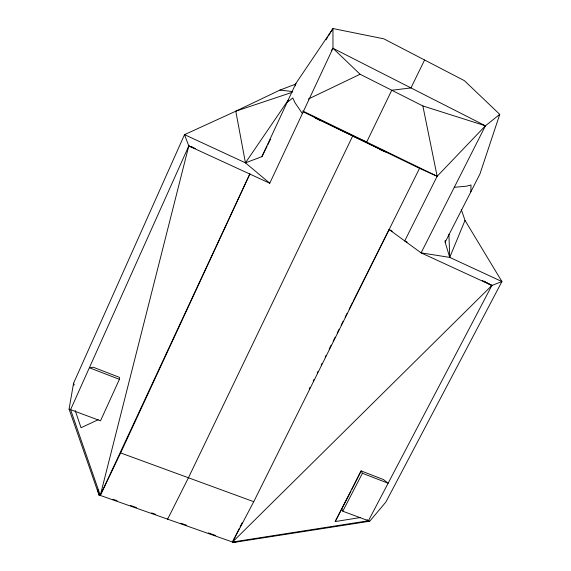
<?xml version="1.0" encoding="UTF-8"?>
<svg xmlns="http://www.w3.org/2000/svg" width="571" height="571" viewBox="0 0 571 571"><rect width="100%" height="100%" fill="white"/><g stroke="black" fill="none" stroke-linecap="round" stroke-linejoin="round"><path stroke-width="0.86" d="M119.403 379.351L119.41 377.345L93.337 367.253L89.369 367.745L119.403 379.351L100.503 420.813L69.077 409.093L73.566 383.227L184.526 134.642L235.794 111.195L279.926 90.075L295.678 84.13M69.077 409.093L99.004 494.978L233.696 542.45L369.701 521.244L385.853 502.087L501.923 281.553L449.727 257.393L445.152 242.19L445.187 240.405M470.854 191.827L471.025 184.997L466.407 186.189L454.309 187.281M295.335 85.878L295.921 83.373L332.957 28.55L383.805 38.821L464.373 80.654L499.761 114.364L479.918 174.062L445.152 242.19M353.156 301.281L389.108 229.535L421.098 252.867L449.727 257.393L465.015 220.399L461.261 209.45M328.318 36.073L332.957 28.55L332.972 48.257L269.776 183.227L245.444 162.842L184.526 134.642L188.787 145.962L70.583 409.65L100.282 495.428L120.617 452.931L249.87 173.934M292.281 92.281L235.794 111.195L245.444 162.842L261.918 156.647L295.921 83.373M249.862 173.927L100.282 495.428L188.787 145.962L193.027 147.318M424.581 59.991L410.956 87.927L391.763 90.247L366.689 142.051L352.721 135.898L188.437 477.77L167.624 519.167L167.567 518.532M261.918 156.647L266.992 146.354M267.778 144.77L270.511 139.224M360.429 517.533L335.198 521.566L361.115 470.904L383.484 479.569L388.123 483.223L362.421 473.288L361.115 470.904L351.686 489.697M465.015 220.399L501.923 281.553L491.888 285.45L368.431 520.766L232.511 542.036L253.745 501.688L419.542 168.345L437.15 176.282L485.436 125.806L499.761 114.364L498.49 115.606M237.136 541.536L233.696 542.45L232.368 541.379L232.511 542.036L239.299 528.482M240.098 526.883L242.097 522.9M309.211 388.972L310.01 387.374M313.208 381L314.007 379.408M317.198 373.027L317.997 371.435M321.195 365.055L321.994 363.463M325.192 357.082L325.991 355.49M329.181 349.109L331.18 345.127M333.178 341.137L335.177 337.154M337.175 333.164L339.174 329.181M341.165 325.199L343.164 321.209M345.162 317.226L347.161 313.236M349.159 309.254L352.357 302.873M331.458 50.462L332.972 48.257L360.08 74.244L422.861 105.949L437.15 176.282L404.718 240.919L407.094 242.133M332.972 48.257L485.436 125.806L421.098 252.867L491.888 285.45L232.511 542.036M335.198 521.566L350.887 491.253M369.701 521.244L342.786 511.202L362.421 473.288M325.991 39.827L327.39 37.572M245.444 162.842L288.462 99.782M287.049 102.487L292.766 97.976L294.964 102.673L302.38 113.6M308.283 99.069L360.08 74.244M98.269 419.685L81.039 427.743L75.201 410.52M99.004 494.978L97.819 489.782L99.004 494.978L100.303 494.821M279.926 90.075L292.209 91.51M422.861 105.949L485.436 125.806M112.915 499.261L117.119 500.746M130.573 505.492L136.455 507.562M151.593 512.901L155.79 514.385M180.857 523.222L186.674 525.27M208.272 532.886L215.752 535.527M120.617 452.931L253.745 501.688M195.375 148.574L188.787 145.962L269.776 183.227M379.901 149.516L385.532 151.943L314.264 117.333L317.369 119.054M302.737 110.981L437.15 176.282M303.137 111.823L419.542 168.345M482.374 280.589L491.888 285.45L487.213 282.909M389.108 229.535L392.22 231.226M484.101 281.21L485.657 282.06M318.925 119.91L320.474 120.774M367.139 519.681L368.431 520.766M341.594 508.633L342.786 511.202M448.913 234.224L449.727 257.393M73.959 384.954L73.566 383.227L73.937 384.954"/></g></svg>
